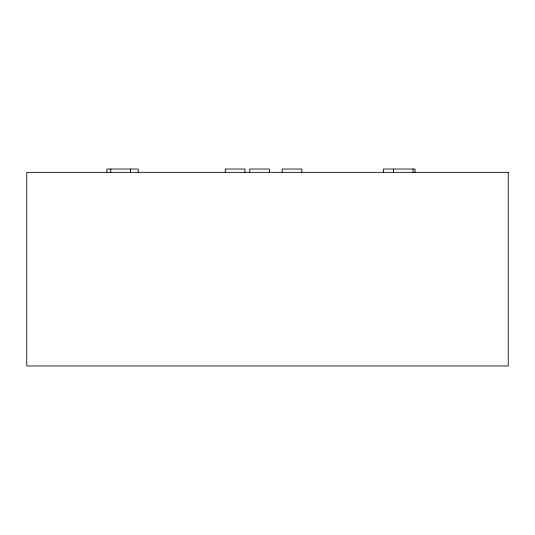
<?xml version="1.0" encoding="UTF-8"?>
<svg xmlns="http://www.w3.org/2000/svg" width="535" height="535" viewBox="0 0 535 535"><rect width="100%" height="100%" fill="white"/><g stroke="black" fill="none" stroke-linecap="round" stroke-linejoin="round"><path stroke-width="0.8" d="M415.053 172.357L415.053 169.033L383.414 169.033L383.414 172.357M413.02 169.033L413.02 172.357M393.392 169.033L393.392 172.357M301.82 172.35L301.82 169.033L282.192 169.033L282.192 172.35M269.393 172.357L269.393 169.033L249.758 169.033L249.758 172.357M244.95 172.35L244.95 169.033L225.322 169.033L225.322 172.35M138.19 172.357L138.19 169.033L106.926 169.033L106.926 172.357M130.433 169.033L130.433 172.357M110.805 169.033L110.805 172.357M508.25 172.33L26.75 172.33L26.75 365.967L508.25 365.967L508.25 172.33"/></g></svg>
